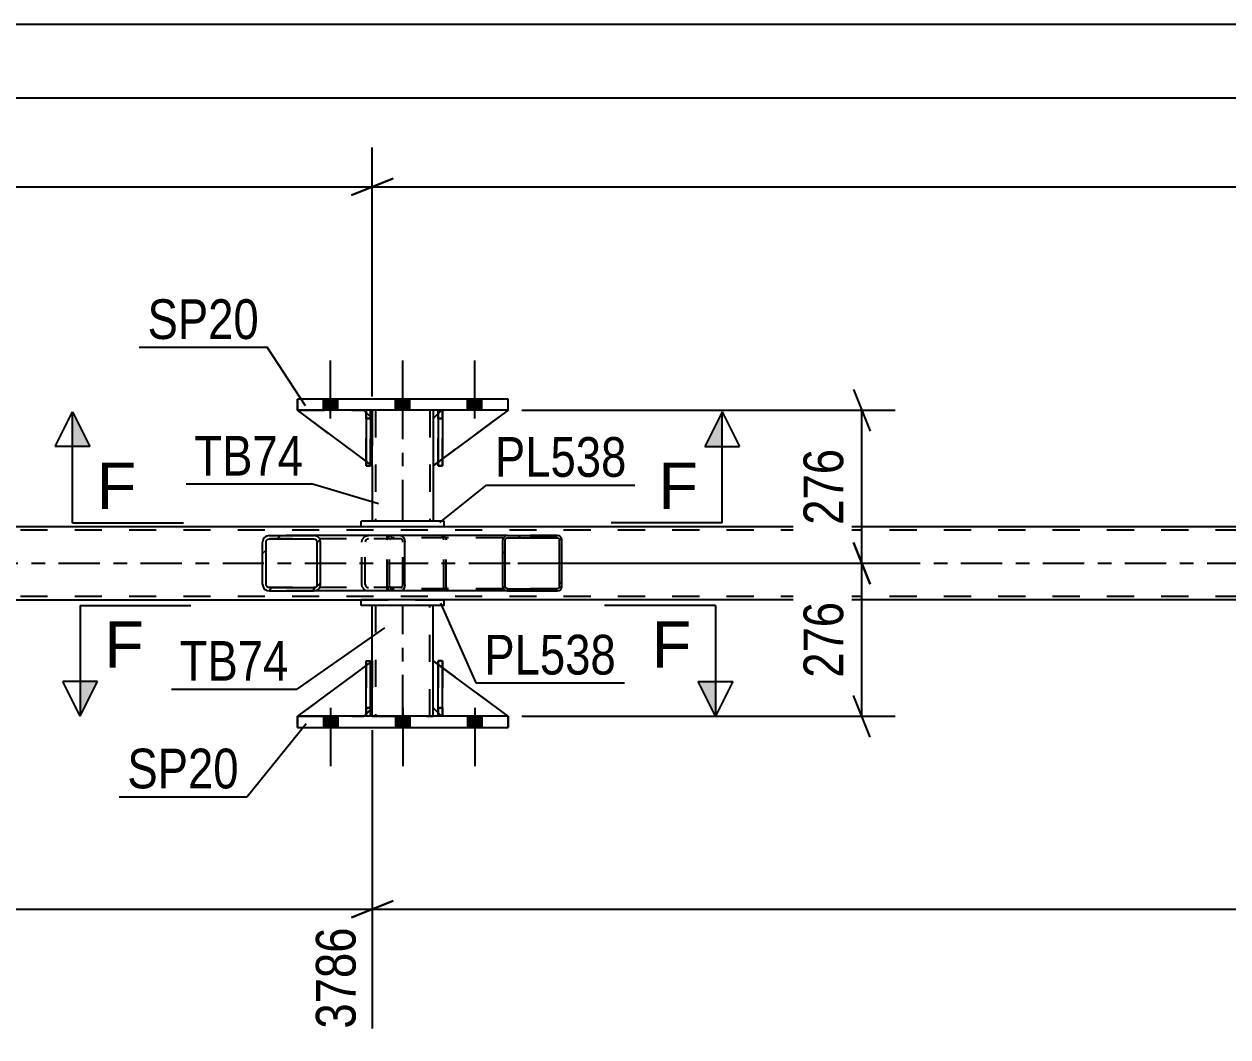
# Model space of a CAD drawing. Header units: millimetres. Extents: x 0 to 841, y 0 to 594.
# Drawn here: x 132.5 to 219.4, y 217.9 to 291 of the extents above; entities that cross this region are included whole.
import ezdxf

# ---------------------------------------------------------------- set-up
doc = ezdxf.new("R2010")
doc.units = ezdxf.units.MM
doc.linetypes.add('DXK_LINE_DOT2', pattern=[3.9198, 1.9599, -1.9599])
doc.linetypes.add('DXK_LINE_DOT3', pattern=[5.9187, 2.979, -0.9799, 0.9799, -0.9799])
doc.styles.add('Arial', font='ARIAL.TTF', dxfattribs={"height": 0.2})
doc.styles.add('Arial Narrow', font='ARIALN.TTF', dxfattribs={"height": 0.2})

# ---------------------------------------------------------------- blocks, each defined once
blk = doc.blocks.new('Bolt-814521683-2791 - 2731')
at = {"linetype": 'Continuous'}
for points in [[(155.174, 241.069), (154.134, 241.069), (154.134, 240.269), (155.174, 240.269)], [(155.174, 241.069), (154.134, 241.069), (154.134, 240.269), (155.174, 240.269)], [(155.174, 241.069), (154.134, 241.069), (154.134, 240.269), (155.174, 240.269)], [(160.374, 241.069), (159.334, 241.069), (159.334, 240.269), (160.374, 240.269)], [(160.374, 241.069), (159.334, 241.069), (159.334, 240.269), (160.374, 240.269)], [(165.574, 241.069), (164.534, 241.069), (164.534, 240.269), (165.574, 240.269)], [(165.574, 241.069), (164.534, 241.069), (164.534, 240.269), (165.574, 240.269)], [(165.574, 241.069), (164.534, 241.069), (164.534, 240.269), (165.574, 240.269)]]:
    blk.add_hatch(color=1, dxfattribs=at).paths.add_polyline_path(points)
at = {"color": 1, "linetype": 'Continuous'}
for p, q in [((154.654, 241.669), (154.654, 237.469)), ((154.654, 241.669), (154.654, 237.469)), ((154.654, 241.669), (154.654, 237.469)), ((159.854, 241.669), (159.854, 237.469)), ((159.854, 241.669), (159.854, 237.469)), ((165.054, 241.669), (165.054, 237.469)), ((165.054, 241.669), (165.054, 237.469)), ((165.054, 241.669), (165.054, 237.469)), ((154.134, 241.069), (154.134, 240.269)), ((154.134, 241.069), (154.134, 240.269)), ((154.134, 241.069), (154.134, 240.269)), ((155.174, 241.069), (155.174, 240.269)), ((155.174, 241.069), (155.174, 240.269)), ((155.174, 241.069), (155.174, 240.269)), ((159.334, 241.069), (159.334, 240.269)), ((159.334, 241.069), (159.334, 240.269)), ((160.374, 241.069), (160.374, 240.269)), ((160.374, 241.069), (160.374, 240.269)), ((164.534, 241.069), (164.534, 240.269)), ((164.534, 241.069), (164.534, 240.269)), ((164.534, 241.069), (164.534, 240.269)), ((165.574, 241.069), (165.574, 240.269)), ((165.574, 241.069), (165.574, 240.269)), ((165.574, 241.069), (165.574, 240.269))]:
    blk.add_line(p, q, dxfattribs=at)
blk = doc.blocks.new('Bolt-814521683-2792 - 2731')
at = {"linetype": 'Continuous'}
for points in [[(154.134, 263.149), (155.174, 263.149), (155.174, 263.949), (154.134, 263.949)], [(154.134, 263.149), (155.174, 263.149), (155.174, 263.949), (154.134, 263.949)], [(154.134, 263.149), (155.174, 263.149), (155.174, 263.949), (154.134, 263.949)], [(159.334, 263.149), (160.374, 263.149), (160.374, 263.949), (159.334, 263.949)], [(159.334, 263.149), (160.374, 263.149), (160.374, 263.949), (159.334, 263.949)], [(164.534, 263.149), (165.574, 263.149), (165.574, 263.949), (164.534, 263.949)], [(164.534, 263.149), (165.574, 263.149), (165.574, 263.949), (164.534, 263.949)], [(164.534, 263.149), (165.574, 263.149), (165.574, 263.949), (164.534, 263.949)]]:
    blk.add_hatch(color=1, dxfattribs=at).paths.add_polyline_path(points)
at = {"color": 1, "linetype": 'Continuous'}
for p, q in [((154.654, 262.549), (154.654, 266.749)), ((154.654, 262.549), (154.654, 266.749)), ((154.654, 262.549), (154.654, 266.749)), ((159.854, 262.549), (159.854, 266.749)), ((159.854, 262.549), (159.854, 266.749)), ((165.054, 262.549), (165.054, 266.749)), ((165.054, 262.549), (165.054, 266.749)), ((165.054, 262.549), (165.054, 266.749)), ((154.134, 263.149), (154.134, 263.949)), ((154.134, 263.149), (154.134, 263.949)), ((154.134, 263.149), (154.134, 263.949)), ((155.174, 263.149), (155.174, 263.949)), ((155.174, 263.149), (155.174, 263.949)), ((155.174, 263.149), (155.174, 263.949)), ((159.334, 263.149), (159.334, 263.949)), ((159.334, 263.149), (159.334, 263.949)), ((160.374, 263.149), (160.374, 263.949)), ((160.374, 263.149), (160.374, 263.949)), ((164.534, 263.149), (164.534, 263.949)), ((164.534, 263.149), (164.534, 263.949)), ((164.534, 263.149), (164.534, 263.949)), ((165.574, 263.149), (165.574, 263.949)), ((165.574, 263.149), (165.574, 263.949)), ((165.574, 263.149), (165.574, 263.949))]:
    blk.add_line(p, q, dxfattribs=at)
blk = doc.blocks.new('Part-814521683-2917 - 2731')
at = {"color": 2, "linetype": 'Continuous'}
for p, q in [((162.728, 263.149), (162.408, 263.149)), ((162.408, 263.149), (162.408, 259.149)), ((162.728, 263.149), (162.728, 263.149)), ((162.728, 263.149), (162.728, 259.149)), ((162.728, 259.149), (162.408, 259.149))]:
    blk.add_line(p, q, dxfattribs=at)
at = {"color": 7, "linetype": 'DXK_LINE_DOT2'}
for p, q in [((162.408, 262.549), (162.408, 263.149)), ((162.728, 262.549), (162.408, 262.549)), ((162.408, 262.549), (162.408, 259.149)), ((162.728, 262.549), (162.728, 263.149)), ((162.728, 263.149), (162.728, 263.149)), ((162.728, 259.149), (162.728, 262.549))]:
    blk.add_line(p, q, dxfattribs=at)
blk = doc.blocks.new('Part-814521683-2918 - 2731')
at = {"color": 7, "linetype": 'DXK_LINE_DOT2'}
for p, q in [((157.654, 259.149), (152.254, 263.149)), ((152.254, 263.149), (157.054, 263.149)), ((157.054, 263.149), (157.654, 262.549)), ((157.654, 262.549), (157.054, 263.149)), ((157.654, 262.549), (157.654, 259.149)), ((157.654, 262.549), (157.654, 262.549)), ((157.654, 262.549), (157.654, 259.149))]:
    blk.add_line(p, q, dxfattribs=at)
blk = doc.blocks.new('Part-814521683-2919 - 2731')
at = {"color": 2, "linetype": 'Continuous'}
for p, q in [((157.208, 259.48), (152.254, 263.149)), ((157.208, 262.996), (157.054, 263.149)), ((157.654, 262.549), (157.528, 262.676)), ((157.654, 262.549), (157.654, 262.549)), ((157.654, 259.149), (157.654, 262.549)), ((157.528, 259.243), (157.654, 259.149)), ((157.654, 259.149), (157.654, 259.149))]:
    blk.add_line(p, q, dxfattribs=at)
at = {"color": 7, "linetype": 'DXK_LINE_DOT2'}
for p, q in [((157.054, 263.149), (152.254, 263.149)), ((157.054, 263.149), (157.654, 262.549)), ((157.528, 262.676), (157.208, 262.996)), ((157.654, 262.549), (157.654, 259.149)), ((157.528, 259.243), (157.208, 259.48))]:
    blk.add_line(p, q, dxfattribs=at)
blk = doc.blocks.new('Part-814521683-2920 - 2731')
at = {"color": 7, "linetype": 'DXK_LINE_DOT2'}
for p, q in [((162.655, 263.149), (162.055, 262.549)), ((162.055, 259.149), (167.454, 263.149)), ((162.055, 262.549), (162.055, 259.149)), ((167.454, 263.149), (162.655, 263.149))]:
    blk.add_line(p, q, dxfattribs=at)
blk = doc.blocks.new('Part-814521683-2924 - 2731')
at = {"linetype": 'Continuous'}
h = blk.add_hatch(dxfattribs=at)
h.set_pattern_fill('', scale=0.7, style=0, pattern_type=0)
h.set_pattern_definition([(45, (171.3177, 253.9117), (-1.57154, 1.57154), [])])
h.paths.add_polyline_path([(171.344, 253.789), (171.318, 253.912), (171.244, 254.015), (171.133, 254.085), (171.003, 254.109), (167.427, 254.109), (167.297, 254.085), (167.187, 254.015), (167.113, 253.912), (167.087, 253.789), (167.087, 250.429), (167.113, 250.307), (167.187, 250.203), (167.297, 250.134), (167.427, 250.109), (171.003, 250.109), (171.133, 250.134), (171.244, 250.203), (171.318, 250.307), (171.344, 250.429)])
h.paths.add_polyline_path([(171.16, 250.368), (171.124, 250.316), (171.068, 250.281), (171.003, 250.269), (167.427, 250.269), (167.362, 250.281), (167.307, 250.316), (167.27, 250.368), (167.257, 250.429), (167.257, 253.789), (167.27, 253.85), (167.307, 253.902), (167.362, 253.937), (167.427, 253.949), (171.003, 253.949), (171.068, 253.937), (171.124, 253.902), (171.16, 253.85), (171.173, 253.789), (171.173, 250.429)])
at = {"color": 7, "linetype": 'DXK_LINE_DOT2'}
for p, q in [((158.738, 253.789), (158.764, 253.912)), ((158.738, 250.429), (158.738, 253.789)), ((158.921, 253.85), (158.908, 253.789)), ((158.908, 250.429), (158.908, 253.789)), ((158.958, 253.902), (158.921, 253.85)), ((158.948, 254.085), (159.078, 254.109)), ((159.013, 253.937), (158.958, 253.902)), ((159.078, 253.949), (159.013, 253.937)), ((159.73, 254.109), (159.078, 254.109)), ((171.003, 253.949), (159.078, 253.949)), ((162.654, 254.109), (162.784, 254.085)), ((162.719, 253.937), (162.654, 253.949)), ((162.774, 253.902), (162.719, 253.937)), ((162.811, 253.85), (162.774, 253.902)), ((162.824, 253.789), (162.811, 253.85)), ((162.824, 250.429), (162.824, 253.789)), ((162.968, 253.912), (162.994, 253.789)), ((162.994, 250.429), (162.994, 253.789)), ((171.003, 254.109), (167.427, 254.109)), ((158.764, 250.307), (158.738, 250.429)), ((158.908, 250.429), (158.921, 250.368)), ((158.921, 250.368), (158.958, 250.316)), ((158.958, 250.316), (159.013, 250.281)), ((159.013, 250.281), (159.078, 250.269)), ((171.003, 250.269), (159.078, 250.269)), ((162.654, 250.269), (162.719, 250.281)), ((162.719, 250.281), (162.774, 250.316)), ((162.774, 250.316), (162.811, 250.368)), ((162.811, 250.368), (162.824, 250.429)), ((162.994, 250.429), (162.968, 250.307)), ((159.078, 250.109), (158.948, 250.134)), ((159.73, 250.109), (159.078, 250.109)), ((162.784, 250.134), (162.654, 250.109)), ((167.427, 250.109), (171.003, 250.109))]:
    blk.add_line(p, q, dxfattribs=at)
at = {"color": 2, "linetype": 'Continuous'}
for p, q in [((167.427, 254.109), (159.73, 254.109)), ((167.113, 253.912), (167.087, 253.789)), ((167.087, 250.429), (167.087, 253.789)), ((167.257, 253.789), (167.27, 253.85)), ((167.257, 250.429), (167.257, 253.789)), ((167.27, 253.85), (167.307, 253.902)), ((167.427, 254.109), (167.297, 254.085)), ((167.307, 253.902), (167.362, 253.937)), ((167.362, 253.937), (167.427, 253.949)), ((167.427, 254.109), (171.003, 254.109)), ((167.427, 253.949), (171.003, 253.949)), ((171.133, 254.085), (171.003, 254.109)), ((171.003, 253.949), (171.068, 253.937)), ((171.068, 253.937), (171.124, 253.902)), ((171.124, 253.902), (171.16, 253.85)), ((171.16, 253.85), (171.173, 253.789)), ((171.173, 250.429), (171.173, 253.789)), ((171.344, 253.789), (171.318, 253.912)), ((171.344, 250.429), (171.344, 253.789)), ((167.087, 250.429), (167.113, 250.307)), ((167.27, 250.368), (167.257, 250.429)), ((167.307, 250.316), (167.27, 250.368)), ((167.362, 250.281), (167.307, 250.316)), ((167.427, 250.269), (167.362, 250.281)), ((167.427, 250.269), (171.003, 250.269)), ((171.068, 250.281), (171.003, 250.269)), ((171.124, 250.316), (171.068, 250.281)), ((171.16, 250.368), (171.124, 250.316)), ((171.173, 250.429), (171.16, 250.368)), ((171.318, 250.307), (171.344, 250.429)), ((167.427, 250.109), (159.73, 250.109)), ((167.297, 250.134), (167.427, 250.109)), ((167.427, 250.109), (171.003, 250.109)), ((171.003, 250.109), (171.133, 250.134))]:
    blk.add_line(p, q, dxfattribs=at)
at = {"color": 7, "linetype": 'DXK_LINE_DOT2'}
for centre, start, end in [((159.065, 253.775), 110.75831, 155.68004), ((162.667, 253.775), 24.31995, 69.24168), ((159.065, 250.443), 204.31995, 249.24168), ((162.667, 250.443), 290.75831, 335.68004)]:
    blk.add_arc(centre, 0.331, start, end, dxfattribs=at)
at = {"color": 2, "linetype": 'Continuous'}
for centre, start, end in [((167.414, 253.775), 110.75831, 155.68004), ((171.016, 253.775), 24.31996, 69.24168), ((167.414, 250.443), 204.31996, 249.24168), ((171.016, 250.443), 290.75831, 335.68004)]:
    blk.add_arc(centre, 0.331, start, end, dxfattribs=at)
blk = doc.blocks.new('Part-814521683-2860 - 2731')
at = {"color": 2, "linetype": 'Continuous'}
for p, q in [((156.854, 254.749), (64.003, 254.749)), ((327.123, 254.749), (162.854, 254.749)), ((64.003, 249.469), (156.854, 249.469)), ((327.123, 249.469), (162.854, 249.469))]:
    blk.add_line(p, q, dxfattribs=at)
at = {"color": 7, "linetype": 'DXK_LINE_DOT2'}
for p, q in [((162.854, 254.749), (156.854, 254.749)), ((726.12, 254.509), (64.003, 254.509)), ((726.12, 249.709), (64.003, 249.709)), ((162.854, 249.469), (156.854, 249.469)), ((156.854, 249.469), (162.854, 249.469))]:
    blk.add_line(p, q, dxfattribs=at)
at = {"color": 7, "linetype": 'DXK_LINE_DOT3'}
blk.add_line((64.003, 252.109), (726.12, 252.109), dxfattribs=at)
blk = doc.blocks.new('Part-814521683-2926 - 2731')
at = {"linetype": 'Continuous'}
h = blk.add_hatch(dxfattribs=at)
h.set_pattern_fill('', scale=0.7, style=0, pattern_type=0)
h.set_pattern_definition([(45, (153.894, 253.813), (-1.57154, 1.57154), [])])
h.paths.add_polyline_path([(153.932, 253.629), (153.894, 253.813), (153.785, 253.969), (153.622, 254.073), (153.43, 254.109), (150.245, 254.109), (150.053, 254.073), (149.89, 253.969), (149.781, 253.813), (149.743, 253.629), (149.743, 250.589), (149.781, 250.406), (149.89, 250.25), (150.053, 250.146), (150.245, 250.109), (153.43, 250.109), (153.622, 250.146), (153.785, 250.25), (153.894, 250.406), (153.932, 250.589)])
h.paths.add_polyline_path([(153.662, 250.497), (153.607, 250.42), (153.526, 250.367), (153.43, 250.349), (150.245, 250.349), (150.149, 250.367), (150.068, 250.42), (150.013, 250.497), (149.994, 250.589), (149.994, 253.629), (150.013, 253.721), (150.068, 253.799), (150.149, 253.851), (150.245, 253.869), (153.43, 253.869), (153.526, 253.851), (153.607, 253.799), (153.662, 253.721), (153.681, 253.629), (153.681, 250.589)])
at = {"color": 2, "linetype": 'Continuous'}
for p, q in [((149.781, 253.813), (149.743, 253.629)), ((149.994, 253.629), (150.013, 253.721)), ((150.013, 253.721), (150.068, 253.799)), ((150.245, 254.109), (150.053, 254.073)), ((150.068, 253.799), (150.149, 253.851)), ((150.149, 253.851), (150.245, 253.869)), ((150.245, 254.109), (153.43, 254.109)), ((150.245, 253.869), (153.43, 253.869)), ((159.73, 254.109), (153.43, 254.109)), ((153.622, 254.073), (153.43, 254.109)), ((153.43, 253.869), (153.526, 253.851)), ((153.526, 253.851), (153.607, 253.799)), ((153.607, 253.799), (153.662, 253.721)), ((153.662, 253.721), (153.681, 253.629)), ((153.932, 253.629), (153.894, 253.813)), ((159.73, 254.109), (159.834, 254.073)), ((159.834, 254.073), (159.921, 253.969)), ((159.921, 253.969), (159.98, 253.813)), ((159.98, 253.813), (160.001, 253.629)), ((149.743, 250.589), (149.743, 253.629)), ((149.994, 250.589), (149.994, 253.629)), ((153.681, 250.589), (153.681, 253.629)), ((153.932, 250.589), (153.932, 253.629)), ((160.001, 250.589), (160.001, 253.629)), ((149.743, 250.589), (149.781, 250.406)), ((150.013, 250.497), (149.994, 250.589)), ((150.068, 250.42), (150.013, 250.497)), ((150.149, 250.367), (150.068, 250.42)), ((150.245, 250.349), (150.149, 250.367)), ((150.245, 250.349), (153.43, 250.349)), ((153.526, 250.367), (153.43, 250.349)), ((153.607, 250.42), (153.526, 250.367)), ((153.662, 250.497), (153.607, 250.42)), ((153.681, 250.589), (153.662, 250.497)), ((153.894, 250.406), (153.932, 250.589)), ((159.921, 250.25), (159.834, 250.146)), ((159.98, 250.406), (159.921, 250.25)), ((160.001, 250.589), (159.98, 250.406)), ((150.053, 250.146), (150.245, 250.109)), ((150.245, 250.109), (153.43, 250.109)), ((153.43, 250.109), (153.622, 250.146)), ((159.73, 250.109), (153.43, 250.109)), ((159.834, 250.146), (159.73, 250.109))]:
    blk.add_line(p, q, dxfattribs=at)
at = {"color": 7, "linetype": 'DXK_LINE_DOT2'}
for p, q in [((153.43, 254.109), (150.245, 254.109)), ((159.73, 253.869), (150.245, 253.869)), ((156.893, 253.629), (156.931, 253.813)), ((157.163, 253.721), (157.144, 253.629)), ((157.218, 253.799), (157.163, 253.721)), ((157.203, 254.073), (157.396, 254.109)), ((157.299, 253.851), (157.218, 253.799)), ((157.396, 253.869), (157.299, 253.851)), ((158.738, 253.869), (158.738, 254.109)), ((159.782, 253.851), (159.73, 253.869)), ((159.826, 253.799), (159.782, 253.851)), ((159.855, 253.721), (159.826, 253.799)), ((159.865, 253.629), (159.855, 253.721)), ((156.893, 250.589), (156.893, 253.629)), ((157.144, 250.589), (157.144, 253.629)), ((159.865, 250.589), (159.865, 253.629)), ((159.73, 250.349), (150.245, 250.349)), ((156.931, 250.406), (156.893, 250.589)), ((157.144, 250.589), (157.163, 250.497)), ((157.163, 250.497), (157.218, 250.42)), ((157.218, 250.42), (157.24, 250.406)), ((157.24, 250.406), (157.299, 250.367)), ((157.299, 250.367), (157.396, 250.349)), ((158.738, 250.109), (158.738, 250.349)), ((159.73, 250.349), (159.782, 250.367)), ((159.782, 250.367), (159.826, 250.42)), ((159.826, 250.42), (159.855, 250.497)), ((159.855, 250.497), (159.865, 250.589)), ((153.43, 250.109), (150.245, 250.109)), ((157.396, 250.109), (157.203, 250.146))]:
    blk.add_line(p, q, dxfattribs=at)
at = {"color": 2, "linetype": 'Continuous'}
for centre, start, end in [((150.231, 253.614), 111.1941, 156.15059), ((153.444, 253.614), 23.8494, 68.8059), ((150.231, 250.604), 203.8494, 248.8059), ((153.444, 250.604), 291.1941, 336.15059)]:
    blk.add_arc(centre, 0.492, start, end, dxfattribs=at)
at = {"color": 7, "linetype": 'DXK_LINE_DOT2'}
for centre, start, end in [((157.381, 253.614), 111.19409, 156.15059), ((157.381, 250.604), 203.84941, 248.8059)]:
    blk.add_arc(centre, 0.492, start, end, dxfattribs=at)
blk = doc.blocks.new('Part-814521683-2915 - 2731')
at = {"color": 7, "linetype": 'DXK_LINE_DOT2'}
for p, q in [((162.408, 262.549), (162.408, 263.149)), ((162.408, 263.149), (162.408, 263.149)), ((162.408, 263.149), (162.408, 259.149)), ((162.728, 263.149), (162.408, 263.149)), ((162.408, 259.149), (162.408, 262.549)), ((162.408, 262.549), (162.728, 262.549)), ((162.728, 262.549), (162.728, 263.149)), ((162.728, 259.149), (162.728, 263.149)), ((162.728, 262.549), (162.728, 259.149)), ((162.408, 259.149), (162.728, 259.149))]:
    blk.add_line(p, q, dxfattribs=at)
blk = doc.blocks.new('Part-814521683-2916 - 2731')
at = {"color": 2, "linetype": 'Continuous'}
for p, q in [((157.528, 263.149), (157.208, 263.149)), ((157.208, 263.149), (157.208, 259.149)), ((157.528, 263.149), (157.528, 263.149)), ((157.528, 263.149), (157.528, 259.149)), ((157.528, 259.149), (157.208, 259.149))]:
    blk.add_line(p, q, dxfattribs=at)
at = {"color": 7, "linetype": 'DXK_LINE_DOT2'}
for p, q in [((157.208, 262.549), (157.208, 263.149)), ((157.528, 262.549), (157.208, 262.549)), ((157.208, 262.549), (157.208, 259.149)), ((157.528, 262.549), (157.528, 263.149)), ((157.528, 263.149), (157.528, 263.149)), ((157.528, 259.149), (157.528, 262.549))]:
    blk.add_line(p, q, dxfattribs=at)
blk = doc.blocks.new('Part-814521683-2962 - 2731')
at = {"color": 2, "linetype": 'Continuous'}
for p, q in [((162.408, 262.903), (162.055, 262.549)), ((162.055, 262.549), (162.055, 259.149)), ((167.454, 263.149), (162.728, 259.648)), ((162.408, 259.411), (162.055, 259.149))]:
    blk.add_line(p, q, dxfattribs=at)
at = {"color": 7, "linetype": 'DXK_LINE_DOT2'}
for p, q in [((162.655, 263.149), (162.408, 262.903)), ((167.454, 263.149), (162.655, 263.149)), ((162.728, 259.648), (162.408, 259.411))]:
    blk.add_line(p, q, dxfattribs=at)
blk = doc.blocks.new('Part-814521683-2963 - 2731')
at = {"color": 7, "linetype": 'DXK_LINE_DOT2'}
for p, q in [((157.208, 245.069), (157.528, 245.069)), ((157.208, 241.669), (157.208, 245.069)), ((157.208, 245.069), (157.208, 241.069)), ((157.528, 245.069), (157.528, 241.669)), ((157.528, 241.069), (157.528, 244.975)), ((157.528, 241.669), (157.208, 241.669)), ((157.208, 241.069), (157.208, 241.669)), ((157.528, 241.669), (157.528, 241.069)), ((157.528, 241.069), (157.208, 241.069)), ((157.528, 241.069), (157.528, 241.069))]:
    blk.add_line(p, q, dxfattribs=at)
blk = doc.blocks.new('Part-814521683-2964 - 2731')
at = {"color": 7, "linetype": 'DXK_LINE_DOT2'}
for p, q in [((162.728, 245.069), (162.408, 245.069)), ((162.408, 241.669), (162.408, 245.069)), ((162.408, 245.069), (162.408, 241.069)), ((162.728, 245.069), (162.728, 241.669)), ((162.728, 241.069), (162.728, 245.069)), ((162.728, 241.669), (162.408, 241.669)), ((162.408, 241.069), (162.408, 241.669)), ((162.728, 241.669), (162.728, 241.069)), ((162.728, 241.069), (162.408, 241.069)), ((162.728, 241.069), (162.728, 241.069))]:
    blk.add_line(p, q, dxfattribs=at)
blk = doc.blocks.new('Part-814521683-2965 - 2731')
at = {"color": 2, "linetype": 'Continuous'}
for p, q in [((157.208, 241.069), (157.208, 245.069)), ((157.208, 245.069), (157.528, 245.069)), ((157.528, 241.069), (157.528, 245.069)), ((157.208, 241.069), (157.208, 241.069)), ((157.528, 241.069), (157.208, 241.069))]:
    blk.add_line(p, q, dxfattribs=at)
at = {"color": 7, "linetype": 'DXK_LINE_DOT2'}
for p, q in [((157.208, 245.069), (157.208, 241.669)), ((157.528, 241.669), (157.528, 245.069)), ((157.208, 241.669), (157.208, 241.069)), ((157.208, 241.669), (157.528, 241.669)), ((157.528, 241.069), (157.528, 241.669)), ((157.528, 241.069), (157.528, 241.069))]:
    blk.add_line(p, q, dxfattribs=at)
blk = doc.blocks.new('Part-814521683-2966 - 2731')
at = {"color": 2, "linetype": 'Continuous'}
for p, q in [((162.408, 241.069), (162.408, 245.069)), ((162.408, 245.069), (162.728, 245.069)), ((162.728, 241.069), (162.728, 245.069)), ((162.408, 241.069), (162.408, 241.069)), ((162.728, 241.069), (162.408, 241.069))]:
    blk.add_line(p, q, dxfattribs=at)
at = {"color": 7, "linetype": 'DXK_LINE_DOT2'}
for p, q in [((162.408, 245.069), (162.408, 241.669)), ((162.728, 241.669), (162.728, 245.069)), ((162.408, 241.669), (162.408, 241.069)), ((162.408, 241.669), (162.728, 241.669)), ((162.728, 241.069), (162.728, 241.669)), ((162.728, 241.069), (162.728, 241.069))]:
    blk.add_line(p, q, dxfattribs=at)
blk = doc.blocks.new('Part-814521683-2967 - 2731')
at = {"color": 7, "linetype": 'DXK_LINE_DOT2'}
for p, q in [((157.654, 245.069), (152.254, 241.069)), ((157.654, 241.669), (157.654, 245.069)), ((157.654, 245.069), (157.654, 241.669)), ((157.054, 241.069), (157.654, 241.669)), ((157.654, 241.669), (157.054, 241.069)), ((157.654, 241.669), (157.654, 241.669)), ((152.254, 241.069), (157.054, 241.069))]:
    blk.add_line(p, q, dxfattribs=at)
blk = doc.blocks.new('Part-814521683-2974 - 2731')
at = {"color": 7, "linetype": 'DXK_LINE_DOT2'}
for p, q in [((157.528, 244.976), (157.208, 244.739)), ((157.654, 241.669), (157.654, 245.069)), ((157.654, 241.669), (157.054, 241.069)), ((157.528, 241.543), (157.208, 241.223)), ((152.254, 241.069), (157.054, 241.069))]:
    blk.add_line(p, q, dxfattribs=at)
at = {"color": 2, "linetype": 'Continuous'}
for p, q in [((157.654, 245.069), (157.528, 244.976)), ((157.654, 241.669), (157.654, 245.069)), ((157.208, 244.739), (152.254, 241.069)), ((157.654, 241.669), (157.528, 241.543)), ((157.654, 241.669), (157.654, 241.669)), ((157.208, 241.223), (157.054, 241.069))]:
    blk.add_line(p, q, dxfattribs=at)
blk = doc.blocks.new('Part-814521683-2975 - 2731')
at = {"color": 7, "linetype": 'DXK_LINE_DOT2'}
for p, q in [((162.055, 241.669), (162.055, 245.069)), ((162.055, 245.069), (167.454, 241.069)), ((162.655, 241.069), (162.055, 241.669)), ((167.454, 241.069), (162.655, 241.069))]:
    blk.add_line(p, q, dxfattribs=at)
blk = doc.blocks.new('Part-814521683-2976 - 2731')
at = {"color": 2, "linetype": 'Continuous'}
for p, q in [((162.055, 241.669), (162.055, 245.069)), ((162.408, 244.807), (162.055, 245.069)), ((167.454, 241.069), (162.728, 244.57)), ((162.408, 241.316), (162.055, 241.669))]:
    blk.add_line(p, q, dxfattribs=at)
at = {"color": 7, "linetype": 'DXK_LINE_DOT2'}
for p, q in [((162.728, 244.57), (162.408, 244.807)), ((162.655, 241.069), (162.408, 241.316)), ((167.454, 241.069), (162.655, 241.069)), ((167.454, 241.069), (167.454, 241.069)), ((167.454, 241.069), (167.454, 241.069))]:
    blk.add_line(p, q, dxfattribs=at)
blk = doc.blocks.new('Part-814521683-2981 - 2731')
at = {"color": 2, "linetype": 'Continuous'}
for p, q in [((152.254, 240.269), (152.254, 241.069)), ((167.454, 241.069), (152.254, 241.069)), ((167.454, 240.269), (167.454, 241.069)), ((152.254, 240.269), (167.454, 240.269))]:
    blk.add_line(p, q, dxfattribs=at)
at = {"color": 7, "linetype": 'DXK_LINE_DOT2'}
for p, q in [((152.254, 241.069), (152.254, 240.269)), ((167.454, 241.069), (167.454, 240.269))]:
    blk.add_line(p, q, dxfattribs=at)
blk = doc.blocks.new('Part-814521683-2986 - 2731')
at = {"color": 2, "linetype": 'Continuous'}
for p, q in [((167.454, 263.949), (152.254, 263.949)), ((152.254, 263.149), (152.254, 263.949)), ((167.454, 263.149), (167.454, 263.949)), ((167.454, 263.149), (152.254, 263.149))]:
    blk.add_line(p, q, dxfattribs=at)
at = {"color": 7, "linetype": 'DXK_LINE_DOT2'}
for p, q in [((152.254, 263.949), (152.254, 263.149)), ((167.454, 263.149), (167.454, 263.949))]:
    blk.add_line(p, q, dxfattribs=at)
blk = doc.blocks.new('Part-814521683-3002 - 2731')
at = {"color": 2, "linetype": 'Continuous'}
for p, q in [((157.654, 245.069), (157.654, 249.069)), ((162.054, 245.069), (162.054, 249.069)), ((157.654, 241.069), (157.654, 241.669)), ((162.054, 241.069), (162.054, 241.669))]:
    blk.add_line(p, q, dxfattribs=at)
at = {"color": 7, "linetype": 'DXK_LINE_DOT2'}
for p, q in [((162.054, 249.069), (157.654, 249.069)), ((157.894, 249.069), (157.894, 241.069)), ((161.814, 241.069), (161.814, 249.069)), ((157.654, 241.669), (157.654, 245.069)), ((162.054, 241.669), (162.054, 245.069)), ((157.654, 241.069), (162.054, 241.069))]:
    blk.add_line(p, q, dxfattribs=at)
at = {"color": 7, "linetype": 'DXK_LINE_DOT3'}
blk.add_line((159.854, 241.069), (159.854, 249.069), dxfattribs=at)
blk = doc.blocks.new('Part-814521683-3007 - 2731')
at = {"color": 2, "linetype": 'Continuous'}
for p, q in [((162.854, 249.469), (156.854, 249.469)), ((156.854, 249.069), (156.854, 249.469)), ((162.854, 249.069), (162.854, 249.469)), ((162.854, 249.069), (156.854, 249.069))]:
    blk.add_line(p, q, dxfattribs=at)
blk = doc.blocks.new('Part-814521683-3012 - 2731')
at = {"color": 2, "linetype": 'Continuous'}
for p, q in [((162.854, 255.149), (156.854, 255.149)), ((156.854, 254.749), (156.854, 255.149)), ((162.854, 254.749), (156.854, 254.749)), ((162.854, 254.749), (162.854, 255.149))]:
    blk.add_line(p, q, dxfattribs=at)
blk = doc.blocks.new('Part-814521683-3017 - 2731')
at = {"color": 2, "linetype": 'Continuous'}
for p, q in [((157.654, 263.149), (157.654, 262.549)), ((162.054, 263.149), (162.054, 262.549)), ((157.654, 259.149), (157.654, 255.149)), ((162.054, 259.149), (162.054, 255.149))]:
    blk.add_line(p, q, dxfattribs=at)
at = {"color": 7, "linetype": 'DXK_LINE_DOT2'}
for p, q in [((162.054, 263.149), (157.654, 263.149)), ((157.654, 262.549), (157.654, 259.149)), ((157.894, 263.149), (157.894, 255.149)), ((161.814, 263.149), (161.814, 255.149)), ((162.054, 262.549), (162.054, 259.149)), ((162.054, 255.149), (157.654, 255.149))]:
    blk.add_line(p, q, dxfattribs=at)
at = {"color": 7, "linetype": 'DXK_LINE_DOT3'}
blk.add_line((159.854, 255.149), (159.854, 263.149), dxfattribs=at)
blk = doc.blocks.new('Part-814521683-3020 - 2731')
at = {"color": 7, "linetype": 'DXK_LINE_DOT2'}
for p, q in [((157.208, 262.549), (157.208, 263.149)), ((157.208, 263.149), (157.208, 263.149)), ((157.208, 263.149), (157.208, 259.149)), ((157.528, 263.149), (157.208, 263.149)), ((157.208, 259.149), (157.208, 262.549)), ((157.208, 262.549), (157.528, 262.549)), ((157.528, 262.549), (157.528, 263.149)), ((157.528, 259.149), (157.528, 263.149)), ((157.528, 262.549), (157.528, 259.149)), ((157.208, 259.149), (157.528, 259.149))]:
    blk.add_line(p, q, dxfattribs=at)
blk = doc.blocks.new('StraightDimension-814521683-3034 - 2731')
at = {"color": 7, "linetype": 'Continuous'}
for p, q in [((192.388, 253.609), (193.588, 250.609)), ((168.168, 252.109), (195.388, 252.109)), ((192.988, 241.069), (192.988, 252.109)), ((193.588, 239.569), (192.388, 242.569)), ((168.454, 241.069), (195.388, 241.069))]:
    blk.add_line(p, q, dxfattribs=at)
at = {"color": 0}
blk.add_wipeout([(192.238, 249.931), (188.038, 249.931), (188.038, 243.247), (192.238, 243.247)], dxfattribs=at)
at = {"color": 3, "style": 'Arial Narrow'}
blk.add_text('276', height=2.8633, rotation=90.00021, dxfattribs=at).set_placement((191.638, 243.847))
blk = doc.blocks.new('StraightDimension-814521683-3062 - 2731')
at = {"color": 7, "linetype": 'Continuous'}
for p, q in [((192.388, 264.649), (193.588, 261.649)), ((168.454, 263.149), (195.388, 263.149)), ((192.988, 252.109), (192.988, 263.149)), ((193.588, 250.609), (192.388, 253.609)), ((168.168, 252.109), (195.388, 252.109))]:
    blk.add_line(p, q, dxfattribs=at)
at = {"color": 0}
blk.add_wipeout([(192.238, 260.972), (188.038, 260.971), (188.038, 254.287), (192.238, 254.287)], dxfattribs=at)
at = {"color": 3, "style": 'Arial Narrow'}
blk.add_text('276', height=2.8633, rotation=90.00021, dxfattribs=at).set_placement((191.638, 254.887))
blk = doc.blocks.new('StraightDimension-814521683-3143 - 2731')
at = {"color": 7, "linetype": 'Continuous'}
for p, q in [((157.654, 240.069), (157.654, 218.53)), ((156.154, 226.543), (159.154, 227.743)), ((53.783, 227.143), (157.654, 227.143))]:
    blk.add_line(p, q, dxfattribs=at)
at = {"color": 0, "linetype": 'Continuous'}
blk.add_wipeout([(157.054, 226.443), (152.854, 226.443), (152.854, 217.93), (157.054, 217.93)], dxfattribs=at)
at = {"color": 3, "linetype": 'Continuous', "style": 'Arial Narrow'}
blk.add_text('3786', height=2.8633, rotation=90.00021, dxfattribs=at).set_placement((156.454, 218.53))
blk = doc.blocks.new('StraightDimension-814521683-3159 - 2731')
at = {"color": 7, "linetype": 'Continuous'}
for p, q in [((157.654, 240.069), (157.654, 218.53)), ((159.154, 227.743), (156.154, 226.543)), ((157.654, 227.143), (327.923, 227.143))]:
    blk.add_line(p, q, dxfattribs=at)
blk = doc.blocks.new('StraightDimension-814521683-3166 - 2731')
at = {"color": 7, "linetype": 'Continuous'}
blk.add_line((53.143, 291.017), (736.98, 291.017), dxfattribs=at)
blk = doc.blocks.new('StraightDimension-814521683-3177 - 2731')
at = {"color": 7, "linetype": 'Continuous'}
for p, q in [((157.654, 264.149), (157.654, 282.12)), ((159.154, 279.87), (156.154, 278.67)), ((157.654, 279.27), (327.923, 279.27))]:
    blk.add_line(p, q, dxfattribs=at)
blk = doc.blocks.new('StraightDimension-814521683-3194 - 2731')
at = {"color": 7, "linetype": 'Continuous'}
for p, q in [((157.654, 264.149), (157.654, 282.12)), ((156.154, 278.67), (159.154, 279.87)), ((53.783, 279.27), (157.654, 279.27))]:
    blk.add_line(p, q, dxfattribs=at)
blk = doc.blocks.new('StraightDimension-814521683-7556 - 2731')
at = {"color": 7, "linetype": 'Continuous'}
blk.add_line((53.783, 285.706), (736.34, 285.706), dxfattribs=at)
blk = doc.blocks.new('SectionMark-814521683-3220 - 2731')
at = {"linetype": 'Continuous'}
for points in [[(136.573, 243.569), (137.823, 243.569), (136.573, 241.069)], [(181.173, 243.569), (182.423, 243.569), (182.423, 241.069)]]:
    blk.add_hatch(color=6, dxfattribs=at).paths.add_polyline_path(points)
at = {"color": 6, "linetype": 'Continuous'}
for p, q in [((136.573, 249.069), (144.573, 249.069)), ((136.573, 249.069), (136.573, 241.069)), ((182.423, 249.069), (174.423, 249.069)), ((182.423, 249.069), (182.423, 241.069)), ((136.573, 241.069), (135.323, 243.569)), ((137.823, 243.569), (135.323, 243.569)), ((136.573, 241.069), (137.823, 243.569)), ((181.173, 243.569), (183.673, 243.569)), ((182.423, 241.069), (181.173, 243.569)), ((183.673, 243.569), (182.423, 241.069))]:
    blk.add_line(p, q, dxfattribs=at)
at = {"color": 0, "linetype": 'Continuous'}
for points in [[(141.174, 244.569), (141.174, 248.069), (138.323, 248.069), (138.323, 244.569)], [(180.673, 244.569), (180.673, 248.069), (177.823, 248.069), (177.823, 244.569)]]:
    blk.add_wipeout(points, dxfattribs=at)
at = {"color": 3, "linetype": 'Continuous', "style": 'Arial'}
for p in [(138.323, 244.569), (177.823, 244.569)]:
    blk.add_text('F', height=3.343, dxfattribs=at).set_placement(p)
blk = doc.blocks.new('Mark-814521683-2977 - 2731')
at = {"color": 30, "linetype": 'Continuous'}
for p in [(152.895, 240.512), (139.386, 235.267)]:
    blk.add_line(p, (148.625, 235.267), dxfattribs=at)
at = {"color": 0}
blk.add_wipeout([(148.025, 235.867), (148.025, 238.867), (139.986, 238.867), (139.986, 235.867)], dxfattribs=at)
blk.add_wipeout([(148.025, 235.867), (148.025, 238.867), (139.986, 238.867), (139.986, 235.867)], dxfattribs=at)
at = {"color": 3, "style": 'Arial Narrow'}
blk.add_text('SP20', height=2.8633, dxfattribs=at).set_placement((139.986, 235.867))
blk = doc.blocks.new('Mark-814521683-2982 - 2731')
at = {"color": 30, "linetype": 'Continuous'}
for p in [(140.842, 267.693), (152.831, 263.481)]:
    blk.add_line(p, (150.081, 267.693), dxfattribs=at)
at = {"color": 0}
blk.add_wipeout([(149.481, 268.293), (149.481, 271.293), (141.442, 271.293), (141.442, 268.293)], dxfattribs=at)
blk.add_wipeout([(149.481, 268.293), (149.481, 271.293), (141.442, 271.293), (141.442, 268.293)], dxfattribs=at)
at = {"color": 3, "style": 'Arial Narrow'}
blk.add_text('SP20', height=2.8633, dxfattribs=at).set_placement((141.442, 268.293))
blk = doc.blocks.new('Mark-814521683-2998 - 2731')
at = {"color": 30, "linetype": 'Continuous'}
for p in [(158.546, 247.457), (143.164, 243.033)]:
    blk.add_line(p, (152.218, 243.033), dxfattribs=at)
at = {"color": 0}
blk.add_wipeout([(151.618, 243.633), (151.618, 246.633), (143.764, 246.633), (143.764, 243.633)], dxfattribs=at)
blk.add_wipeout([(151.618, 243.633), (151.618, 246.633), (143.764, 246.633), (143.764, 243.633)], dxfattribs=at)
at = {"color": 3, "style": 'Arial Narrow'}
blk.add_text('TB74', height=2.8633, dxfattribs=at).set_placement((143.764, 243.633))
blk = doc.blocks.new('Mark-814521683-3003 - 2731')
at = {"color": 30, "linetype": 'Continuous'}
for p, q in [((162.585, 249.231), (165.142, 243.481)), ((165.142, 243.481), (175.846, 243.481))]:
    blk.add_line(p, q, dxfattribs=at)
at = {"color": 0}
blk.add_wipeout([(175.246, 244.081), (175.246, 247.081), (165.742, 247.081), (165.742, 244.081)], dxfattribs=at)
blk.add_wipeout([(175.246, 244.081), (175.246, 247.081), (165.742, 247.081), (165.742, 244.081)], dxfattribs=at)
at = {"color": 3, "style": 'Arial Narrow'}
blk.add_text('PL538', height=2.8633, dxfattribs=at).set_placement((165.742, 244.081))
blk = doc.blocks.new('Mark-814521683-3008 - 2731')
at = {"color": 30, "linetype": 'Continuous'}
for p, q in [((162.542, 255.057), (165.908, 257.749)), ((165.908, 257.749), (176.612, 257.749))]:
    blk.add_line(p, q, dxfattribs=at)
at = {"color": 0}
blk.add_wipeout([(176.012, 258.349), (176.012, 261.349), (166.508, 261.349), (166.508, 258.349)], dxfattribs=at)
blk.add_wipeout([(176.012, 258.349), (176.012, 261.349), (166.508, 261.349), (166.508, 258.349)], dxfattribs=at)
at = {"color": 3, "style": 'Arial Narrow'}
blk.add_text('PL538', height=2.8633, dxfattribs=at).set_placement((166.508, 258.349))
blk = doc.blocks.new('Mark-814521683-3013 - 2731')
at = {"color": 30, "linetype": 'Continuous'}
for p in [(144.221, 257.835), (158.111, 256.395)]:
    blk.add_line(p, (153.275, 257.835), dxfattribs=at)
at = {"color": 0}
blk.add_wipeout([(152.675, 258.435), (152.675, 261.435), (144.821, 261.435), (144.821, 258.435)], dxfattribs=at)
blk.add_wipeout([(152.675, 258.435), (152.675, 261.435), (144.821, 261.435), (144.821, 258.435)], dxfattribs=at)
at = {"color": 3, "style": 'Arial Narrow'}
blk.add_text('TB74', height=2.8633, dxfattribs=at).set_placement((144.821, 258.435))
blk = doc.blocks.new('SectionMark-814521683-3222 - 2731')
at = {"linetype": 'Continuous'}
for points in [[(137.278, 260.536), (136.028, 260.536), (136.028, 263.036)], [(182.906, 260.536), (181.656, 260.536), (182.906, 263.036)]]:
    blk.add_hatch(color=6, dxfattribs=at).paths.add_polyline_path(points)
at = {"color": 6, "linetype": 'Continuous'}
for p, q in [((134.778, 260.536), (136.028, 263.036)), ((136.028, 255.036), (136.028, 263.036)), ((136.028, 263.036), (137.278, 260.536)), ((182.906, 263.036), (181.656, 260.536)), ((182.906, 255.036), (182.906, 263.036)), ((182.906, 263.036), (184.156, 260.536)), ((137.278, 260.536), (134.778, 260.536)), ((181.656, 260.536), (184.156, 260.536)), ((136.028, 255.036), (144.028, 255.036)), ((182.906, 255.036), (174.906, 255.036))]:
    blk.add_line(p, q, dxfattribs=at)
at = {"color": 0, "linetype": 'Continuous'}
for points in [[(140.628, 256.036), (140.628, 259.536), (137.778, 259.536), (137.778, 256.036)], [(181.156, 256.036), (181.156, 259.536), (178.306, 259.536), (178.306, 256.036)]]:
    blk.add_wipeout(points, dxfattribs=at)
at = {"color": 3, "linetype": 'Continuous', "style": 'Arial'}
for p in [(137.778, 256.036), (178.306, 256.036)]:
    blk.add_text('F', height=3.343, dxfattribs=at).set_placement(p)

msp = doc.modelspace()

# ---------------------------------------------------------------- block references
for name in ['Bolt-814521683-2792 - 2731', 'Part-814521683-2986 - 2731', 'Part-814521683-2918 - 2731', 'Part-814521683-2919 - 2731', 'Part-814521683-2916 - 2731', 'Part-814521683-3020 - 2731', 'Part-814521683-3017 - 2731', 'Part-814521683-2920 - 2731', 'Part-814521683-2962 - 2731', 'Part-814521683-2917 - 2731', 'Part-814521683-2915 - 2731', 'Part-814521683-2860 - 2731', 'Part-814521683-3012 - 2731', 'Part-814521683-2926 - 2731', 'Part-814521683-2924 - 2731', 'Part-814521683-3007 - 2731', 'Part-814521683-3002 - 2731', 'Part-814521683-2967 - 2731', 'Part-814521683-2974 - 2731', 'Part-814521683-2963 - 2731', 'Part-814521683-2965 - 2731', 'Part-814521683-2975 - 2731', 'Part-814521683-2976 - 2731', 'Part-814521683-2964 - 2731', 'Part-814521683-2966 - 2731', 'Bolt-814521683-2791 - 2731', 'Part-814521683-2981 - 2731']:
    msp.add_blockref(name, (0, 0))

# ---------------------------------------------------------------- next in the draw order: block references
for name in ['StraightDimension-814521683-3034 - 2731', 'StraightDimension-814521683-3143 - 2731']:
    msp.add_blockref(name, (0, 0))

# ---------------------------------------------------------------- next in the draw order: block references
for name in ['StraightDimension-814521683-3062 - 2731', 'SectionMark-814521683-3220 - 2731', 'Mark-814521683-2977 - 2731', 'StraightDimension-814521683-3159 - 2731']:
    msp.add_blockref(name, (0, 0))

# ---------------------------------------------------------------- next in the draw order: block references
for name in ['StraightDimension-814521683-3166 - 2731', 'Mark-814521683-3003 - 2731', 'Mark-814521683-2998 - 2731']:
    msp.add_blockref(name, (0, 0))

# ---------------------------------------------------------------- next in the draw order: block references
msp.add_blockref('StraightDimension-814521683-3177 - 2731', (0, 0))

# ---------------------------------------------------------------- next in the draw order: block references
msp.add_blockref('StraightDimension-814521683-3194 - 2731', (0, 0))

# ---------------------------------------------------------------- next in the draw order: block references
msp.add_blockref('StraightDimension-814521683-7556 - 2731', (0, 0))

# ---------------------------------------------------------------- next in the draw order: block references
for name in ['Mark-814521683-2982 - 2731', 'Mark-814521683-3013 - 2731', 'Mark-814521683-3008 - 2731']:
    msp.add_blockref(name, (0, 0))

# ---------------------------------------------------------------- next in the draw order: block references
msp.add_blockref('SectionMark-814521683-3222 - 2731', (0, 0))

doc.saveas('drawing.dxf')
